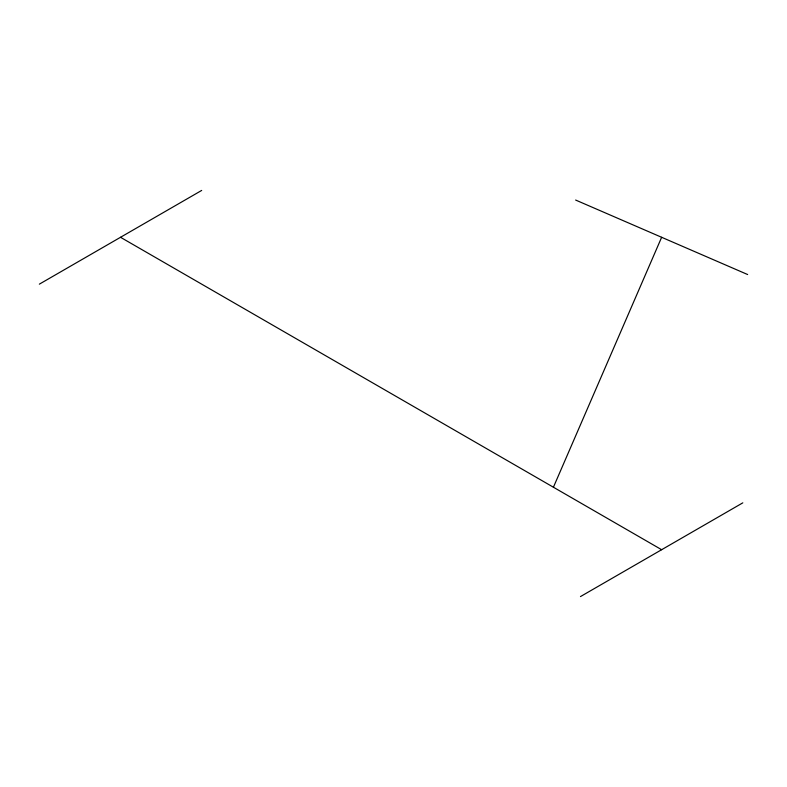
<?xml version="1.0" encoding="UTF-8"?>
<svg xmlns="http://www.w3.org/2000/svg" width="787" height="787" viewBox="0 0 787 787"><rect width="100%" height="100%" fill="white"/><g stroke="black" fill="none" stroke-linecap="round" stroke-linejoin="round"><path stroke-width="1.18" d="M553.418 487.222L661.641 237.29M39.35 284.156L201.688 190.424M580.472 596.576L742.81 502.844M575.631 200.046L747.65 274.535M120.519 237.29L661.641 549.71"/></g></svg>
